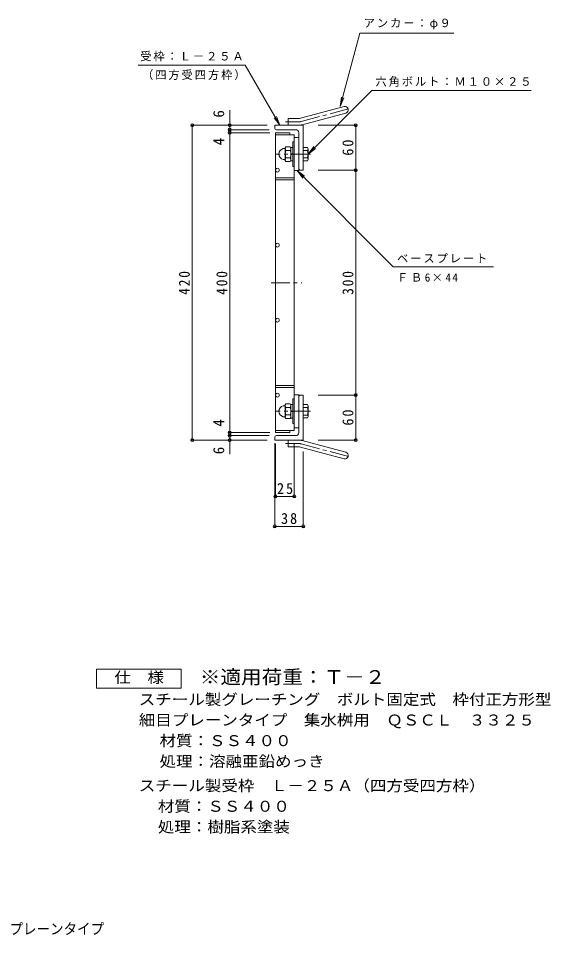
# Model space of a CAD drawing. Units: millimetres at full size, sheet at 1:5. Extents: x -812 to 798, y -688 to 637.
# Drawn here: x 89 to 798, y -664 to 560 of the extents above; entities that cross this region are included whole.
import ezdxf
from ezdxf.enums import TextEntityAlignment as Align

# ---------------------------------------------------------------- set-up
doc = ezdxf.new("R2010")
doc.units = ezdxf.units.MM
doc.header["$LTSCALE"] = 5
doc.header["$PDMODE"] = 32
doc.header["$PDSIZE"] = 4
doc.linetypes.add('CHAIN1', pattern=[8, 5, -1, 1, -1])
for name, color, linetype, lineweight in [('E-1', 2, 'Continuous', 9), ('E-2', 3, 'Continuous', 9), ('E-4', 7, 'Continuous', 9), ('E-5', 7, 'Continuous', 9), ('F-5_F-5ﾚｲﾔ', 2, 'Continuous', 9)]:
    doc.layers.add(name, color=color, linetype=linetype, lineweight=lineweight)
doc.styles.add('ＭＳ ゴシック', font='')
doc.styles.get('ＭＳ ゴシック').set_extended_font_data('MS Gothic')

msp = doc.modelspace()

# ---------------------------------------------------------------- linework, layer by layer
at = {"layer": 'E-1'}
for p, q in [((454.352, 394.988), (454.352, 361.988)), ((456.352, 394.988), (454.352, 394.988)), ((443.566, 385.738), (441.431, 385.738)), ((443.999, 385.988), (445.335, 388.303)), ((444.351, 386.599), (444.351, 370.377)), ((445.335, 388.303), (450.868, 388.303)), ((445.335, 383.395), (450.868, 383.395)), ((451.852, 386.599), (450.868, 388.303)), ((451.852, 387.488), (451.852, 369.488)), ((454.352, 387.488), (451.852, 387.488)), ((451.852, 378.671), (454.352, 379.341)), ((474.008, 387.373), (468.352, 387.373)), ((468.352, 383.488), (474.008, 383.488)), ((474.751, 371.546), (474.751, 385.431)), ((443.566, 371.238), (441.431, 371.238)), ((445.335, 373.58), (450.868, 373.58)), ((451.852, 370.377), (450.868, 368.673)), ((451.852, 377.635), (454.352, 378.305)), ((454.352, 369.488), (451.852, 369.488)), ((468.352, 373.488), (474.008, 373.488)), ((474.008, 369.603), (468.352, 369.603)), ((454.352, 361.988), (456.352, 361.988)), ((454.352, 51.987), (456.352, 51.987)), ((454.352, 18.987), (454.352, 51.987)), ((443.566, 42.737), (441.431, 42.737)), ((444.351, 27.377), (444.351, 43.598)), ((445.335, 40.395), (450.868, 40.395)), ((451.852, 43.598), (450.868, 45.302)), ((451.852, 26.487), (451.852, 44.487)), ((454.352, 44.487), (451.852, 44.487)), ((474.008, 44.372), (468.352, 44.372)), ((468.352, 40.487), (474.008, 40.487)), ((474.751, 42.43), (474.751, 28.545)), ((443.566, 28.237), (441.431, 28.237)), ((443.999, 27.987), (445.335, 25.672)), ((445.335, 30.58), (450.868, 30.58)), ((445.335, 25.672), (450.868, 25.672)), ((451.852, 27.377), (450.868, 25.672)), ((451.852, 36.34), (454.352, 35.67)), ((451.852, 35.304), (454.352, 34.635)), ((454.352, 26.487), (451.852, 26.487)), ((468.352, 30.487), (474.008, 30.487)), ((474.008, 26.602), (468.352, 26.602)), ((456.352, 18.987), (454.352, 18.987))]:
    msp.add_line(p, q, dxfattribs=at)
at = {"layer": 'E-1', "linetype": 'CHAIN1'}
for p, q in [((477.791, 378.488), (431.974, 378.488)), ((477.791, 35.487), (431.974, 35.487))]:
    msp.add_line(p, q, dxfattribs=at)
at = {"layer": 'E-1'}
for points in [[(443.999, 370.988), (445.335, 368.673), (450.868, 368.673)], [(443.999, 42.987), (445.335, 45.302), (450.868, 45.302)]]:
    msp.add_lwpolyline(points, dxfattribs=at)
for centre, radius, start, end in [((443.352, 378.488), 7.5, 104.83513, 255.16487), ((443.566, 386.238), 0.5, 270, 329.99997), ((450.057, 386.599), 5.705, 180, 214.1543), ((457.081, 378.488), 12.729, 157.32364, 202.67636), ((446.146, 386.599), 5.705, 325.8457, 0), ((439.122, 378.488), 12.729, 337.32364, 22.67636), ((457.561, 378.488), 17.19, 343.09029, 16.90971), ((471.842, 385.431), 2.91, 318.12389, 41.8763), ((443.566, 370.738), 0.5, 30.00003, 90), ((450.057, 370.377), 5.705, 145.8457, 180), ((446.146, 370.377), 5.705, 0, 34.1543), ((471.842, 371.546), 2.91, 318.1237, 41.87611), ((443.352, 35.487), 7.5, 104.83513, 255.16487), ((443.566, 43.237), 0.5, 270, 329.99997), ((450.057, 43.598), 5.705, 180, 214.1543), ((457.081, 35.487), 12.729, 157.32364, 202.67636), ((446.146, 43.598), 5.705, 325.8457, 0), ((439.122, 35.487), 12.729, 337.32364, 22.67636), ((457.561, 35.487), 17.19, 343.09029, 16.90971), ((471.842, 42.43), 2.91, 318.12389, 41.8763), ((443.566, 27.737), 0.5, 30.00003, 90), ((450.057, 27.377), 5.705, 145.8457, 180), ((446.146, 27.377), 5.705, 0, 34.1543), ((471.842, 28.545), 2.91, 318.1237, 41.87611)]:
    msp.add_arc(centre, radius, start, end, dxfattribs=at)
at = {"layer": 'E-2'}
for p, q in [((431.352, 406.988), (450.352, 406.988)), ((431.352, 406.988), (431.352, 6.987)), ((431.352, 403.988), (456.352, 403.988)), ((450.352, 406.988), (450.352, 403.988)), ((456.352, 403.988), (456.352, 9.987)), ((462.352, 400.488), (456.352, 400.488)), ((462.352, 356.488), (462.352, 400.488)), ((462.352, 356.488), (456.352, 356.488)), ((431.352, 346.988), (456.352, 346.988)), ((431.352, 343.988), (456.352, 343.988)), ((431.352, 69.987), (456.352, 69.987)), ((431.352, 66.987), (456.352, 66.987)), ((462.352, 57.487), (456.352, 57.487)), ((431.352, 9.987), (456.352, 9.987)), ((450.352, 6.987), (431.352, 6.987)), ((450.352, 6.987), (450.352, 9.987))]:
    msp.add_line(p, q, dxfattribs=at)
at = {"layer": 'E-2', "linetype": 'CHAIN1'}
msp.add_line((425.452, 206.988), (466.416, 206.988), dxfattribs=at)
at = {"layer": 'E-2'}
msp.add_lwpolyline([(462.352, 57.487), (462.352, 13.487), (456.352, 13.487)], dxfattribs=at)
for centre in [(433.852, 356.989), (433.852, 256.989), (433.852, 156.989), (433.852, 56.989)]:
    msp.add_circle(centre, 2.5, dxfattribs=at)
at = {"layer": 'E-4', "color": 2}
for p, q in [((464.496, 426.295), (522.687, 441.887)), ((466.825, 417.601), (525.016, 433.194)), ((430.352, 413.488), (430.352, 416.988)), ((468.352, 416.988), (430.352, 416.988)), ((448.352, 416.988), (448.352, 425.988)), ((462.167, 425.988), (448.352, 425.988)), ((468.352, 416.988), (468.352, 356.988)), ((458.352, 410.988), (432.852, 410.988)), ((462.352, 406.988), (462.352, 359.488)), ((464.852, 356.988), (468.352, 356.988)), ((462.352, 6.987), (462.352, 54.487)), ((464.852, 56.987), (468.352, 56.987)), ((468.352, -3.013), (468.352, 56.987)), ((430.352, 0.487), (430.352, -3.013)), ((458.352, 2.987), (432.852, 2.987)), ((468.352, -3.013), (430.352, -3.013)), ((448.352, -3.013), (448.352, -12.013)), ((462.167, -12.013), (448.352, -12.013)), ((466.825, -3.626), (525.016, -19.218)), ((464.496, -12.32), (522.687, -27.912))]:
    msp.add_line(p, q, dxfattribs=at)
at = {"layer": 'E-4'}
for p, q in [((370.352, 410.988), (370.352, 437.105)), ((318.852, 416.988), (420.352, 416.988)), ((320.352, -3.013), (320.352, 416.988)), ((539.852, 416.988), (488.352, 416.988)), ((538.352, 356.988), (538.352, 416.988)), ((368.852, 410.988), (422.852, 410.988)), ((368.852, 406.988), (423.852, 406.988)), ((370.352, 406.988), (370.352, 410.988)), ((370.352, 6.987), (370.352, 406.988)), ((539.852, 356.988), (488.352, 356.988)), ((538.352, 56.987), (538.352, 356.988)), ((539.852, 56.987), (488.352, 56.987)), ((538.352, -3.013), (538.352, 56.987)), ((368.852, 6.987), (423.852, 6.987)), ((368.852, 2.987), (422.852, 2.987)), ((370.352, 2.987), (370.352, 6.987)), ((370.352, -21.881), (370.352, 2.987)), ((318.852, -3.013), (420.352, -3.013)), ((430.352, -119.513), (430.352, -7.06)), ((431.352, -79.513), (431.352, -8.013)), ((456.352, -79.513), (456.352, -8.013)), ((539.852, -3.013), (488.352, -3.013)), ((468.352, -119.513), (468.352, -18.013)), ((431.352, -78.013), (456.352, -78.013)), ((430.352, -118.013), (468.352, -118.013))]:
    msp.add_line(p, q, dxfattribs=at)
at = {"layer": 'E-4', "color": 2, "linetype": 'CHAIN1'}
for p, q in [((465.661, 421.948), (530.827, 439.409)), ((462.167, 421.488), (444.547, 421.488)), ((462.167, -7.513), (444.547, -7.513)), ((465.661, -7.973), (530.827, -25.434))]:
    msp.add_line(p, q, dxfattribs=at)
at = {"layer": 'E-4', "color": 2}
for centre, radius, start, end in [((523.852, 437.54), 4.5, 285.00014, 104.99991), ((462.167, 434.988), 9, 270, 285.00002), ((462.167, 434.988), 18, 270, 285), ((432.852, 413.488), 2.5, 180, 270), ((458.352, 406.988), 4, 0, 90), ((464.852, 359.488), 2.5, 180, 270), ((464.852, 54.487), 2.5, 90, 180), ((432.852, 0.487), 2.5, 90, 180), ((458.352, 6.987), 4, 270, 0), ((462.167, -21.013), 18, 75, 90), ((462.167, -21.013), 9, 74.99998, 90), ((523.852, -23.565), 4.5, 255.00009, 74.99986)]:
    msp.add_arc(centre, radius, start, end, dxfattribs=at)
at = {"layer": 'E-4', "color": 2, "linetype": 'CHAIN1'}
for centre, start, end in [((462.167, 434.988), 270, 284.99995), ((462.167, -21.013), 75.00005, 90)]:
    msp.add_arc(centre, 13.5, start, end, dxfattribs=at)
at = {"layer": 'E-4'}
for p in [(320.352, 416.988), (370.352, 416.988), (538.352, 416.988), (370.352, 410.988), (370.352, 406.988), (538.352, 356.988), (538.352, 56.987), (370.352, 6.987), (370.352, 2.987), (320.352, -3.013), (370.352, -3.013), (538.352, -3.013), (431.352, -78.013), (456.352, -78.013), (430.352, -118.013), (468.352, -118.013)]:
    msp.add_point(p, dxfattribs=at)
at = {"layer": 'E-5'}
for p, q in [((517.687, 441.925), (543.891, 539.719)), ((668.891, 539.719), (543.891, 539.719)), ((248.557, 497.173), (391.057, 497.173)), ((437.351, 416.988), (391.057, 497.173)), ((474.751, 378.526), (559.543, 463.317)), ((517.687, 441.925), (519.318, 454.318)), ((517.687, 441.925), (522.47, 453.473)), ((559.543, 463.317), (772.043, 463.317)), ((437.351, 416.988), (432.568, 428.537)), ((437.351, 416.988), (429.742, 426.905)), ((474.751, 378.526), (482.361, 388.443)), ((474.751, 378.526), (484.668, 386.136)), ((460.101, 356.489), (588.297, 228.292)), ((460.101, 356.489), (470.018, 348.879)), ((460.101, 356.489), (467.71, 346.572)), ((588.297, 228.292), (722.047, 228.292))]:
    msp.add_line(p, q, dxfattribs=at)
at = {"layer": 'F-5_F-5ﾚｲﾔ'}
msp.add_lwpolyline([(192.936, -333.585), (192.936, -308.585), (305.436, -308.585), (305.436, -333.585)], close=True, dxfattribs=at)

# ---------------------------------------------------------------- texts
at = {"layer": 'E-4', "color": 2, "style": 'ＭＳ ゴシック'}
for s, p in [('6', (367.352, 427.105)), ('4', (367.352, 390.158)), ('4', (367.352, 14.94)), ('6', (367.352, -21.881))]:
    msp.add_text(s, height=14.66, rotation=90, dxfattribs=at).set_placement(p, align=Align.BOTTOM_LEFT)
at = {"layer": 'E-4', "color": 2, "char_height": 14.66, "attachment_point": 7, "rotation": 90, "style": 'ＭＳ ゴシック'}
for s, insert in [('\\T1.27;\\W0.95;60', (535.352, 376.363)), ('\\T1.27;\\W0.9;420', (317.352, 190.738)), ('\\T1.27;\\W0.9;400', (367.352, 190.738)), ('\\T1.27;\\W0.9;300', (535.352, 190.738)), ('\\T1.27;\\W0.95;60', (535.352, 16.362))]:
    msp.add_mtext(s, dxfattribs=dict(at, insert=insert))
at = {"layer": 'E-4', "color": 2, "char_height": 14.66, "attachment_point": 7, "style": 'ＭＳ ゴシック'}
for s, insert in [('\\T1.27;\\W0.95;25', (433.359, -75.013)), ('\\T1.27;\\W0.95;38', (438.727, -115.013))]:
    msp.add_mtext(s, dxfattribs=dict(at, insert=insert))
at = {"layer": 'E-5', "char_height": 11, "attachment_point": 7, "style": 'ＭＳ ゴシック'}
for s, insert in [('\\T1.17;アンカ－：φ９', (548.891, 544.719)), ('\\T1.17;受枠：Ｌ－２５Ａ', (251.057, 502.173)), ('\\T1.17;（四方受四方枠）', (253.557, 477.173)), ('\\T1.17;六角ボルト：Ｍ１０×２５', (564.543, 468.317)), ('\\T1.17;ベースプレート', (593.297, 233.292)), ('\\T1.23;ＦＢ6×44', (593.297, 208.292))]:
    msp.add_mtext(s, dxfattribs=dict(at, insert=insert))
at = {"layer": 'F-5_F-5ﾚｲﾔ', "style": 'ＭＳ ゴシック'}
for s, width, p in [('仕\u3000様', 1.1, (216.686, -331.085)), ('スチール製グレーチング\u3000ボルト固定式\u3000枠付正方形型', 1.1, (249.186, -360.545)), ('細目プレーンタイプ\u3000集水桝用\u3000ＱＳＣＬ\u3000３３２５', 1.1, (249.186, -388.046)), ('材質：ＳＳ４００', 1.1, (276.792, -415.544)), ('処理：溶融亜鉛めっき', 1.1, (276.792, -443.045)), ('スチール製受枠\u3000Ｌ－２５Ａ（四方受四方枠）', 1.1, (249.186, -475.545)), ('材質：ＳＳ４００', 1.1, (274.542, -503.045)), ('処理：樹脂系塗装', 1.1, (274.542, -530.545)), ('スチール製グレーチング\u3000ボルト固定式\u3000枠付正方形型\u3000細目プレーンタイプ', 0.9, (-426.973, -666.554))]:
    msp.add_text(s, height=14.66, dxfattribs=dict(at, width=width)).set_placement(p, align=Align.BOTTOM_LEFT)
at = {"layer": 'F-5_F-5ﾚｲﾔ', "color": 3, "style": 'ＭＳ ゴシック', "width": 1.1}
msp.add_text('※適用荷重：Ｔ－２', height=18.33, dxfattribs=at).set_placement((330.436, -333.585), align=Align.BOTTOM_LEFT)

doc.saveas('drawing.dxf')
